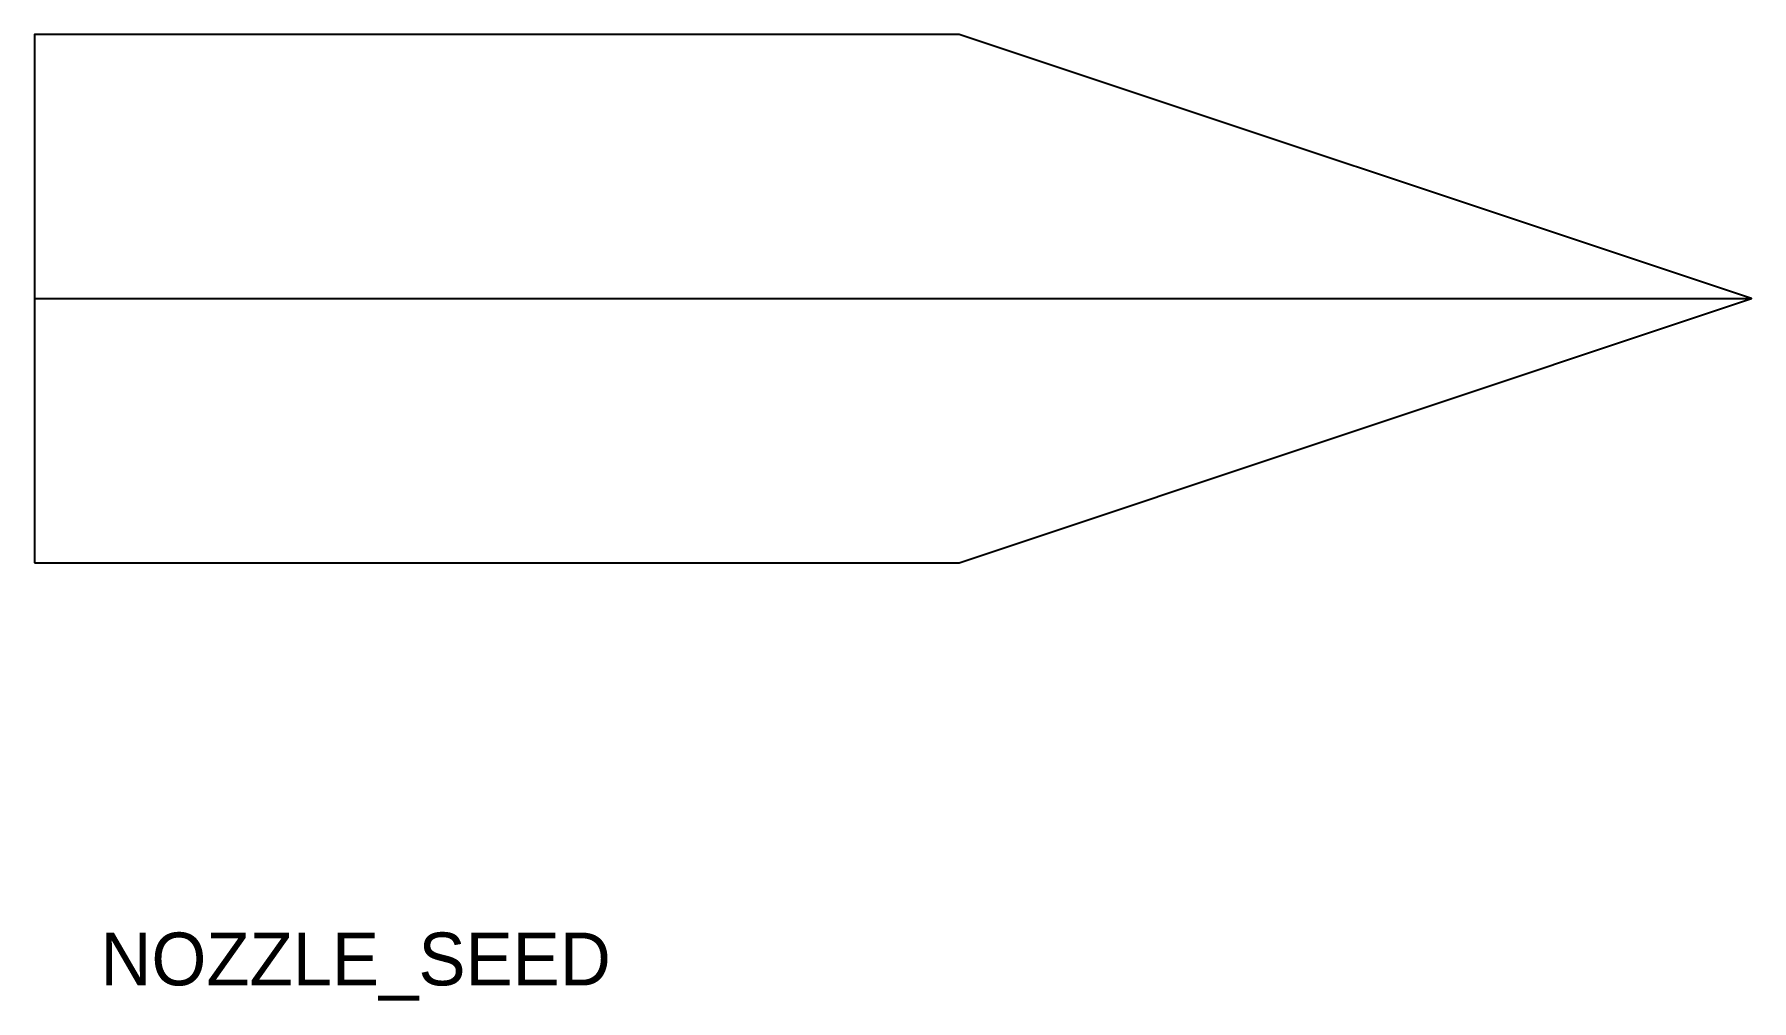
# Model space of a CAD drawing. Header units: metres. Extents: x 0 to 130, y -13 to 60.
import ezdxf

# ---------------------------------------------------------------- set-up
doc = ezdxf.new("R2010")
doc.units = ezdxf.units.M
for name, color, linetype in [('ANNOTATION', 7, 'Continuous'), ('CENTER', 7, 'Continuous'), ('OUTLINE', 7, 'Continuous')]:
    doc.layers.add(name, color=color, linetype=linetype)

msp = doc.modelspace()

# ---------------------------------------------------------------- linework, layer by layer
at = {"layer": 'CENTER'}
msp.add_line((0, 40), (130, 40), dxfattribs=at)
at = {"layer": 'OUTLINE'}
msp.add_lwpolyline([(0, 20), (70, 20), (130, 40), (70, 60), (0, 60)], close=True, dxfattribs=at)

# ---------------------------------------------------------------- texts
at = {"layer": 'ANNOTATION'}
msp.add_text('NOZZLE_SEED', height=4, dxfattribs=at).set_placement((5, -12))

doc.saveas('drawing.dxf')
